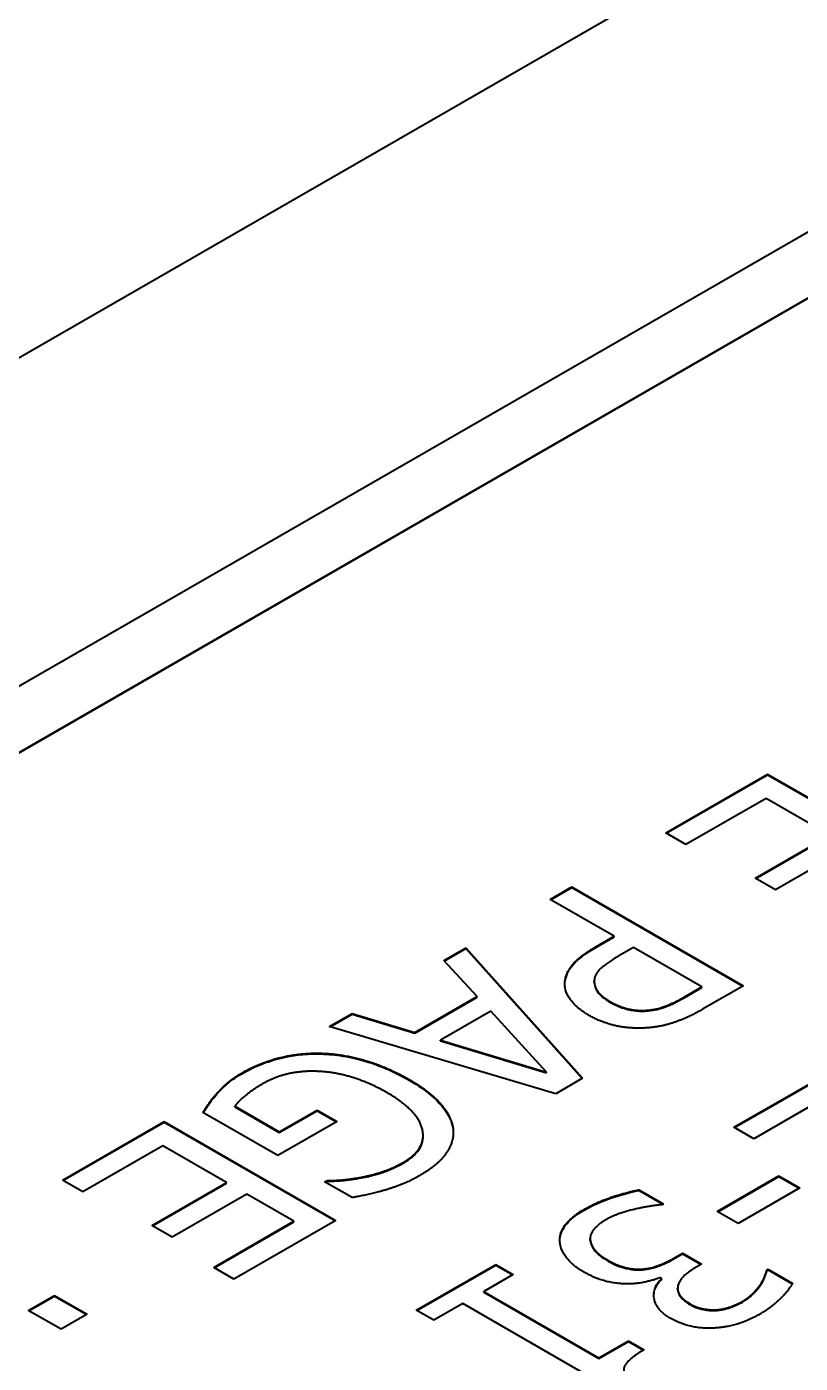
# Model space of a CAD drawing. Header units: millimetres. Extents: x 0 to 1682, y 0 to 1188.
# Drawn here: x 1439.5 to 1443.32, y 1073.48 to 1080.08 of the extents above; entities that cross this region are included whole.
import ezdxf

# ---------------------------------------------------------------- set-up
doc = ezdxf.new("R2010")
doc.units = ezdxf.units.MM
doc.header["$LTSCALE"] = 2
doc.layers.add('가시적인 것(ISO)', color=3, linetype='Continuous', lineweight=40)
doc.layers.add('가시적인 좁은 것(ISO)', color=3, linetype='Continuous', lineweight=35)

msp = doc.modelspace()

# ---------------------------------------------------------------- linework, layer by layer
at = {"layer": '가시적인 것(ISO)'}
for p, q in [((1400.9754, 1056.2875), (1446.2302, 1082.348)), ((1444.816, 1079.9081), (1405.218, 1057.1051)), ((1405.76, 1057.0915), (1444.8397, 1079.596)), ((1444.8397, 1079.5927), (1405.7623, 1057.0895)), ((1442.6548, 1076.0978), (1443.1588, 1076.388)), ((1442.6576, 1076.0961), (1443.1588, 1076.3847)), ((1443.1588, 1076.388), (1444.0074, 1075.8994)), ((1443.1588, 1076.3847), (1443.1588, 1076.388)), ((1443.1588, 1076.3847), (1444.0045, 1075.8977)), ((1443.1519, 1076.2684), (1442.7552, 1076.04)), ((1443.4669, 1076.0871), (1443.1519, 1076.2684)), ((1442.7552, 1076.04), (1442.6548, 1076.0978)), ((1443.0969, 1075.874), (1443.4669, 1076.0871)), ((1443.0998, 1075.8724), (1443.4669, 1076.0838)), ((1443.5673, 1076.0293), (1443.1973, 1075.8162)), ((1443.1973, 1075.8162), (1443.0969, 1075.874)), ((1442.0834, 1075.7687), (1442.1906, 1075.8305)), ((1442.0862, 1075.7671), (1442.1906, 1075.8272)), ((1442.1906, 1075.8305), (1443.0392, 1075.3418)), ((1442.1906, 1075.8272), (1442.1906, 1075.8305)), ((1442.1906, 1075.8272), (1443.0363, 1075.3402)), ((1442.3997, 1075.5866), (1442.0834, 1075.7687)), ((1442.3089, 1075.5343), (1442.3997, 1075.5866)), ((1442.3997, 1075.5833), (1442.3997, 1075.5866)), ((1441.5587, 1075.4666), (1441.6674, 1075.5291)), ((1441.5607, 1075.4644), (1441.6674, 1075.5259)), ((1441.6674, 1075.5291), (1442.2443, 1074.8841)), ((1441.6674, 1075.5259), (1441.6674, 1075.5291)), ((1441.6674, 1075.5259), (1442.2424, 1074.883)), ((1442.3089, 1075.531), (1442.3997, 1075.5833)), ((1442.496, 1075.5311), (1442.4231, 1075.4892)), ((1442.8343, 1075.3363), (1442.496, 1075.5311)), ((1441.7231, 1075.288), (1441.5587, 1075.4666)), ((1442.3019, 1075.3619), (1442.3019, 1075.3651)), ((1442.7456, 1075.2852), (1442.8343, 1075.3363)), ((1442.7456, 1075.282), (1442.8343, 1075.333)), ((1442.8343, 1075.333), (1442.8343, 1075.3363)), ((1443.0392, 1075.3418), (1442.837, 1075.2254)), ((1441.415, 1075.1106), (1441.7231, 1075.288)), ((1441.415, 1075.1073), (1441.7231, 1075.2847)), ((1441.7231, 1075.2847), (1441.7231, 1075.288)), ((1440.9914, 1075.1399), (1441.1049, 1075.2052)), ((1440.9952, 1075.1388), (1441.1049, 1075.202)), ((1441.1049, 1075.2052), (1441.415, 1075.1106)), ((1441.1049, 1075.202), (1441.1049, 1075.2052)), ((1441.1049, 1075.202), (1441.415, 1075.1073)), ((1441.7898, 1075.2155), (1441.5415, 1075.0726)), ((1442.0655, 1074.9142), (1441.7898, 1075.2155)), ((1442.1116, 1074.8077), (1440.9914, 1075.1399)), ((1441.415, 1075.1073), (1441.415, 1075.1106)), ((1441.5415, 1075.0726), (1442.0655, 1074.9142)), ((1441.5415, 1075.0693), (1441.5415, 1075.0726)), ((1441.5415, 1075.0693), (1442.0655, 1074.9109)), ((1442.9922, 1074.6419), (1443.49, 1074.9286)), ((1442.995, 1074.6403), (1443.49, 1074.9253)), ((1442.0655, 1074.9109), (1442.0655, 1074.9142)), ((1442.2443, 1074.8841), (1442.1116, 1074.8077)), ((1443.4873, 1074.8137), (1443.0905, 1074.5853)), ((1440.5252, 1074.7463), (1440.7446, 1074.62)), ((1440.5252, 1074.743), (1440.5252, 1074.7463)), ((1440.5252, 1074.743), (1440.7446, 1074.6167)), ((1440.7446, 1074.62), (1440.9309, 1074.7273)), ((1440.9309, 1074.7273), (1441.0299, 1074.6703)), ((1440.9309, 1074.724), (1440.9309, 1074.7273)), ((1439.6719, 1074.38), (1440.1759, 1074.6703)), ((1439.6747, 1074.3784), (1440.1759, 1074.667)), ((1440.1759, 1074.6703), (1441.0244, 1074.1816)), ((1440.1759, 1074.667), (1440.1759, 1074.6703)), ((1440.1759, 1074.667), (1441.0216, 1074.18)), ((1440.7377, 1074.502), (1440.3671, 1074.7154)), ((1441.0299, 1074.6703), (1440.7377, 1074.502)), ((1440.7446, 1074.6167), (1440.9309, 1074.724)), ((1440.9309, 1074.724), (1441.0271, 1074.6686)), ((1440.7446, 1074.6167), (1440.7446, 1074.62)), ((1441.4555, 1074.5986), (1441.4555, 1074.6018)), ((1443.0905, 1074.5853), (1442.9922, 1074.6419)), ((1440.169, 1074.5507), (1439.7723, 1074.3222)), ((1440.484, 1074.3693), (1440.169, 1074.5507)), ((1442.9097, 1074.2261), (1443.215, 1074.4019)), ((1442.9125, 1074.2245), (1443.215, 1074.3987)), ((1443.215, 1074.4019), (1443.3181, 1074.3425)), ((1443.215, 1074.3987), (1443.215, 1074.4019)), ((1443.215, 1074.3987), (1443.3153, 1074.3409)), ((1439.7723, 1074.3222), (1439.6719, 1074.38)), ((1440.114, 1074.1563), (1440.484, 1074.3693)), ((1440.1169, 1074.1547), (1440.484, 1074.3661)), ((1440.484, 1074.3661), (1440.484, 1074.3693)), ((1440.9687, 1074.3729), (1440.9777, 1074.378)), ((1441.1049, 1074.2945), (1440.9687, 1074.3729)), ((1440.9716, 1074.3713), (1440.9777, 1074.3748)), ((1440.9777, 1074.3748), (1440.9777, 1074.378)), ((1442.5239, 1074.3326), (1442.6443, 1074.2633)), ((1442.5239, 1074.3294), (1442.5239, 1074.3326)), ((1442.5239, 1074.3294), (1442.6414, 1074.2617)), ((1443.3181, 1074.3425), (1443.0128, 1074.1667)), ((1440.5844, 1074.3115), (1440.2144, 1074.0985)), ((1440.8168, 1074.1777), (1440.5844, 1074.3115)), ((1442.6443, 1074.2633), (1442.6367, 1074.259)), ((1443.0128, 1074.1667), (1442.9097, 1074.2261)), ((1440.2144, 1074.0985), (1440.114, 1074.1563)), ((1440.42, 1073.9492), (1440.8168, 1074.1777)), ((1440.4229, 1073.9476), (1440.8168, 1074.1744)), ((1441.0244, 1074.1816), (1440.5204, 1073.8914)), ((1440.8168, 1074.1744), (1440.8168, 1074.1777)), ((1442.2816, 1074.0884), (1442.2816, 1074.0917)), ((1442.2819, 1074.0823), (1442.2819, 1074.0855)), ((1442.6924, 1073.9933), (1442.7385, 1074.0198)), ((1442.6924, 1073.99), (1442.7385, 1074.0165)), ((1442.7385, 1074.0198), (1442.8327, 1073.9656)), ((1442.7385, 1074.0165), (1442.7385, 1074.0198)), ((1442.7385, 1074.0165), (1442.8298, 1073.9639)), ((1440.5204, 1073.8914), (1440.42, 1073.9492)), ((1441.4217, 1073.7375), (1441.815, 1073.964)), ((1441.4245, 1073.7358), (1441.815, 1073.9607)), ((1441.815, 1073.964), (1441.9016, 1073.9141)), ((1441.815, 1073.9607), (1441.815, 1073.964)), ((1441.815, 1073.9607), (1441.8988, 1073.9125)), ((1442.8327, 1073.9656), (1442.7969, 1073.945)), ((1443.1552, 1073.9367), (1443.1613, 1073.9402)), ((1443.1552, 1073.9334), (1443.1613, 1073.937)), ((1443.1552, 1073.9334), (1443.1552, 1073.9367)), ((1443.1613, 1073.9402), (1443.2817, 1073.8709)), ((1443.1613, 1073.937), (1443.1613, 1073.9402)), ((1443.1613, 1073.937), (1443.2804, 1073.8684)), ((1441.9016, 1073.9141), (1441.7552, 1073.8297)), ((1442.636, 1073.8935), (1442.6277, 1073.8983)), ((1442.636, 1073.8902), (1442.636, 1073.8935)), ((1439.5034, 1073.7366), (1439.6327, 1073.811)), ((1439.5063, 1073.7349), (1439.6327, 1073.8077)), ((1439.6327, 1073.811), (1439.795, 1073.7176)), ((1439.6327, 1073.8077), (1439.6327, 1073.811)), ((1439.6327, 1073.8077), (1439.7921, 1073.7159)), ((1441.7552, 1073.8297), (1442.3238, 1073.5023)), ((1441.7552, 1073.8265), (1441.7552, 1073.8297)), ((1441.7552, 1073.8265), (1442.3238, 1073.499)), ((1442.7141, 1073.842), (1442.7141, 1073.8452)), ((1443.1228, 1073.8601), (1443.1228, 1073.8634)), ((1439.6657, 1073.6431), (1439.5034, 1073.7366)), ((1441.5083, 1073.6876), (1441.4217, 1073.7375)), ((1441.6513, 1073.77), (1441.5083, 1073.6876)), ((1442.416, 1073.3296), (1441.6513, 1073.77)), ((1442.9097, 1073.7366), (1442.9097, 1073.7399)), ((1439.795, 1073.7176), (1439.6657, 1073.6431)), ((1442.3238, 1073.5023), (1442.4703, 1073.5866)), ((1442.3238, 1073.499), (1442.4703, 1073.5833)), ((1442.4703, 1073.5866), (1442.548, 1073.5419)), ((1442.4703, 1073.5833), (1442.4703, 1073.5866)), ((1442.4703, 1073.5833), (1442.5452, 1073.5402)), ((1442.3238, 1073.499), (1442.3238, 1073.5023))]:
    msp.add_line(p, q, dxfattribs=at)
for points, degree in [([(1442.1563, 1075.345), (1442.1549, 1075.3941), (1442.223, 1075.4848), (1442.3089, 1075.5343)], 2), ([(1442.4231, 1075.4892), (1442.3577, 1075.4515), (1442.3, 1075.3929), (1442.302, 1075.3609)], 2), ([(1442.2745, 1075.1961), (1442.2195, 1075.2278), (1442.1576, 1075.3062), (1442.1563, 1075.345)], 2), ([(1442.3019, 1075.3619), (1442.3019, 1075.3604), (1442.302, 1075.359), (1442.302, 1075.3576)], 3), ([(1442.302, 1075.3609), (1442.3034, 1075.3323), (1442.3419, 1075.2856), (1442.3825, 1075.2623)], 2), ([(1442.3825, 1075.2623), (1442.4265, 1075.2369), (1442.52, 1075.2163), (1442.5695, 1075.2211)], 2), ([(1442.5695, 1075.2211), (1442.6129, 1075.2254), (1442.6954, 1075.2563), (1442.7456, 1075.2852)], 2), ([(1442.573, 1075.1344), (1442.496, 1075.1272), (1442.3454, 1075.1553), (1442.2745, 1075.1961)], 2), ([(1442.837, 1075.2254), (1442.7655, 1075.1843), (1442.6397, 1075.1403), (1442.573, 1075.1344)], 2), ([(1440.5624, 1074.9118), (1440.6476, 1074.9609), (1440.8443, 1075.0108), (1440.9509, 1075.008)], 2), ([(1440.9509, 1075.008), (1441.0581, 1075.0049), (1441.2789, 1074.9403), (1441.3868, 1074.8782)], 2), ([(1440.4379, 1074.8116), (1440.4654, 1074.8417), (1440.517, 1074.8857), (1440.5624, 1074.9118)], 2), ([(1440.6641, 1074.858), (1440.6187, 1074.8318), (1440.5424, 1074.772), (1440.5252, 1074.7463)], 2), ([(1440.9481, 1074.9178), (1440.869, 1074.9229), (1440.7253, 1074.8932), (1440.6641, 1074.858)], 2), ([(1441.2789, 1074.812), (1441.1936, 1074.8611), (1441.0279, 1074.913), (1440.9481, 1074.9178)], 2), ([(1441.3868, 1074.8782), (1441.4893, 1074.8192), (1441.5972, 1074.6944), (1441.6041, 1074.6319)], 2), ([(1440.3671, 1074.7154), (1440.3781, 1074.7328), (1440.4173, 1074.7895), (1440.4379, 1074.8116)], 2), ([(1441.3566, 1074.4679), (1441.4728, 1074.5348), (1441.4322, 1074.7237), (1441.2789, 1074.812)], 2), ([(1441.6041, 1074.6319), (1441.6103, 1074.5713), (1441.5271, 1074.4537), (1441.4411, 1074.4042)], 2), ([(1441.6041, 1074.6286), (1441.6046, 1074.6239), (1441.6048, 1074.6192), (1441.6049, 1074.6146)], 3), ([(1441.151, 1074.3955), (1441.2012, 1074.4046), (1441.3077, 1074.4398), (1441.3566, 1074.4679)], 2), ([(1440.9777, 1074.378), (1441.0162, 1074.3788), (1441.0932, 1074.3844), (1441.151, 1074.3955)], 2), ([(1441.4411, 1074.4042), (1441.4006, 1074.3808), (1441.3139, 1074.3452), (1441.2685, 1074.3317)], 2), ([(1441.2685, 1074.3317), (1441.2335, 1074.321), (1441.1365, 1074.3), (1441.1049, 1074.2945)], 2), ([(1442.2516, 1074.236), (1442.3121, 1074.2709), (1442.462, 1074.3216), (1442.5239, 1074.3326)], 2), ([(1442.132, 1074.0768), (1442.1285, 1074.1192), (1442.1884, 1074.1996), (1442.2516, 1074.236)], 2), ([(1442.6367, 1074.259), (1442.5762, 1074.2542), (1442.4139, 1074.2162), (1442.3561, 1074.183)], 2), ([(1442.3561, 1074.183), (1442.3231, 1074.164), (1442.2791, 1074.1133), (1442.2819, 1074.0855)], 2), ([(1442.2516, 1073.9256), (1442.1945, 1073.9584), (1442.1347, 1074.0357), (1442.132, 1074.0768)], 2), ([(1442.2816, 1074.0884), (1442.2816, 1074.0864), (1442.2817, 1074.0843), (1442.2819, 1074.0823)], 3), ([(1442.2819, 1074.0855), (1442.286, 1074.0586), (1442.3238, 1074.0107), (1442.3699, 1073.9842)], 2), ([(1442.3699, 1073.9842), (1442.416, 1073.9576), (1442.5012, 1073.9378), (1442.5411, 1073.941)], 2), ([(1442.5411, 1073.941), (1442.581, 1073.9442), (1442.6559, 1073.9723), (1442.6924, 1073.9933)], 2), ([(1442.7969, 1073.945), (1442.724, 1073.903), (1442.7061, 1073.8088), (1442.7756, 1073.7688)], 2), ([(1443.1228, 1073.8634), (1443.1373, 1073.8852), (1443.151, 1073.9216), (1443.1552, 1073.9367)], 2), ([(1442.4648, 1073.8678), (1442.416, 1073.8674), (1442.3073, 1073.8935), (1442.2516, 1073.9256)], 2), ([(1442.6277, 1073.8983), (1442.5968, 1073.8868), (1442.5143, 1073.8678), (1442.4648, 1073.8678)], 2), ([(1442.6773, 1073.6987), (1442.6071, 1073.7391), (1442.5886, 1073.8503), (1442.636, 1073.8935)], 2), ([(1443.2817, 1073.8709), (1443.2666, 1073.8393), (1443.1778, 1073.7509), (1443.1235, 1073.7197)], 2), ([(1443.0341, 1073.7814), (1443.0637, 1073.7985), (1443.1063, 1073.8404), (1443.1228, 1073.8634)], 2), ([(1442.7756, 1073.7688), (1442.8079, 1073.7502), (1442.878, 1073.7375), (1442.9097, 1073.7399)], 2), ([(1442.9097, 1073.7399), (1442.9447, 1073.7434), (1443.0059, 1073.7652), (1443.0341, 1073.7814)], 2), ([(1442.9062, 1073.65), (1442.8437, 1073.6448), (1442.7295, 1073.6686), (1442.6773, 1073.6987)], 2), ([(1443.1235, 1073.7197), (1443.0685, 1073.688), (1442.964, 1073.6547), (1442.9062, 1073.65)], 2), ([(1442.548, 1073.5419), (1442.4648, 1073.494), (1442.4359, 1073.4203), (1442.4999, 1073.3779)], 2)]:
    msp.add_open_spline(points, degree=degree, dxfattribs=at)
for points, knots in [([(1442.1562, 1075.3472), (1442.1564, 1075.3615), (1442.1589, 1075.3758), (1442.1712, 1075.4115), (1442.1825, 1075.4276), (1442.2142, 1075.4699), (1442.2585, 1075.502), (1442.3089, 1075.531)], [-0.07611373, -0.07611373, -0.07611373, -0.07611373, -0.06718187, -0.06718187, -0.05349487, -0.05349487, 0, 0, 0, 0]), ([(1442.302, 1075.3576), (1442.3025, 1075.3484), (1442.3043, 1075.3393), (1442.3113, 1075.3218), (1442.3162, 1075.3136), (1442.3314, 1075.2952), (1442.3475, 1075.2791), (1442.3825, 1075.259)], [-0.09415258, -0.09415258, -0.09415258, -0.09415258, -0.06495072, -0.06495072, -0.03712401, -0.03712401, 0, 0, 0, 0]), ([(1442.3825, 1075.259), (1442.3995, 1075.2492), (1442.4183, 1075.2402), (1442.4572, 1075.2267), (1442.4767, 1075.2219), (1442.5213, 1075.2158), (1442.5454, 1075.2155), (1442.5695, 1075.2178)], [-0.05242968, -0.05242968, -0.05242968, -0.05242968, -0.03438432, -0.03438432, -0.01836886, -0.01836886, 0, 0, 0, 0]), ([(1442.5695, 1075.2178), (1442.5842, 1075.2193), (1442.5985, 1075.2217), (1442.627, 1075.2284), (1442.6409, 1075.2327), (1442.6718, 1075.2442), (1442.7013, 1075.2565), (1442.7456, 1075.282)], [-0.1150821, -0.1150821, -0.1150821, -0.1150821, -0.0819575, -0.0819575, -0.0469451, -0.0469451, 0, 0, 0, 0]), ([(1440.5624, 1074.9085), (1440.5935, 1074.9265), (1440.6273, 1074.9428), (1440.6984, 1074.9698), (1440.7356, 1074.981), (1440.8313, 1075.0012), (1440.8902, 1075.0063), (1440.9509, 1075.0048)], [-0.1094442, -0.1094442, -0.1094442, -0.1094442, -0.0764086, -0.0764086, -0.0455615, -0.0455615, 0, 0, 0, 0]), ([(1440.9509, 1075.0048), (1440.9875, 1075.0037), (1441.0236, 1075.0001), (1441.1031, 1074.9871), (1441.1407, 1074.9775), (1441.2496, 1074.9456), (1441.3226, 1074.9119), (1441.3868, 1074.8749)], [-0.1102144, -0.1102144, -0.1102144, -0.1102144, -0.0915163, -0.0915163, -0.0681294, -0.0681294, 0, 0, 0, 0]), ([(1440.4379, 1074.8084), (1440.4542, 1074.8262), (1440.4716, 1074.8437), (1440.5111, 1074.8774), (1440.5373, 1074.8941), (1440.5624, 1074.9085)], [-0.05271934, -0.05271934, -0.05271934, -0.05271934, -0.02656558, -0.02656558, 0, 0, 0, 0]), ([(1441.3868, 1074.8749), (1441.4785, 1074.8221), (1441.5259, 1074.776), (1441.5817, 1074.7054), (1441.5998, 1074.6679), (1441.6041, 1074.6286)], [-0.1010123, -0.1010123, -0.1010123, -0.1010123, -0.0512306, -0.0512306, 0, 0, 0, 0]), ([(1440.3686, 1074.7145), (1440.3798, 1074.7322), (1440.3941, 1074.7527), (1440.4095, 1074.7749), (1440.4229, 1074.7922), (1440.4379, 1074.8084)], [-0.03112874, -0.03112874, -0.03112874, -0.03112874, -0.0238809, -0.0238809, 0, 0, 0, 0]), ([(1441.3566, 1074.4647), (1441.3736, 1074.4744), (1441.389, 1074.485), (1441.4151, 1074.5075), (1441.4257, 1074.519), (1441.4488, 1074.5529), (1441.4555, 1074.5754), (1441.4555, 1074.5986)], [-0.2319582, -0.2319582, -0.2319582, -0.2319582, -0.2003238, -0.2003238, -0.1702621, -0.1702621, -0.1171754, -0.1171754, -0.1171754, -0.1171754]), ([(1441.151, 1074.3922), (1441.2004, 1074.4012), (1441.2394, 1074.4139), (1441.292, 1074.4313), (1441.3259, 1074.447), (1441.3566, 1074.4647)], [-0.04550665, -0.04550665, -0.04550665, -0.04550665, -0.03248246, -0.03248246, 0, 0, 0, 0]), ([(1440.9777, 1074.3748), (1441.0034, 1074.3753), (1441.0291, 1074.3765), (1441.0841, 1074.3805), (1441.1185, 1074.386), (1441.151, 1074.3922)], [-0.04799963, -0.04799963, -0.04799963, -0.04799963, -0.02569689, -0.02569689, 0, 0, 0, 0]), ([(1442.2516, 1074.2327), (1442.3089, 1074.2657), (1442.3625, 1074.2846), (1442.4295, 1074.3073), (1442.4769, 1074.3209), (1442.5239, 1074.3294)], [-0.05838601, -0.05838601, -0.05838601, -0.05838601, -0.03694874, -0.03694874, 0, 0, 0, 0]), ([(1442.1316, 1074.0839), (1442.1318, 1074.0945), (1442.1335, 1074.105), (1442.1419, 1074.131), (1442.1499, 1074.1447), (1442.18, 1074.1851), (1442.213, 1074.2105), (1442.2516, 1074.2327)], [-0.06796027, -0.06796027, -0.06796027, -0.06796027, -0.05716317, -0.05716317, -0.04099243, -0.04099243, 0, 0, 0, 0]), ([(1442.2819, 1074.0823), (1442.2845, 1074.0648), (1442.2923, 1074.0474), (1442.319, 1074.0136), (1442.3429, 1073.9964), (1442.3699, 1073.9809)], [-0.05419994, -0.05419994, -0.05419994, -0.05419994, -0.02860353, -0.02860353, 0, 0, 0, 0]), ([(1442.3699, 1073.9809), (1442.3876, 1073.9707), (1442.4076, 1073.9608), (1442.4515, 1073.9452), (1442.4699, 1073.9417), (1442.5036, 1073.937), (1442.5223, 1073.9363), (1442.5411, 1073.9377)], [-0.03715444, -0.03715444, -0.03715444, -0.03715444, -0.02600354, -0.02600354, -0.01425393, -0.01425393, 0, 0, 0, 0]), ([(1442.5411, 1073.9377), (1442.5546, 1073.9388), (1442.5677, 1073.9408), (1442.5989, 1073.9478), (1442.6126, 1073.9528), (1442.6452, 1073.965), (1442.6698, 1073.977), (1442.6924, 1073.99)], [-0.03274112, -0.03274112, -0.03274112, -0.03274112, -0.02914895, -0.02914895, -0.02391107, -0.02391107, 0, 0, 0, 0]), ([(1443.1228, 1073.8601), (1443.1371, 1073.8816), (1443.1423, 1073.8952), (1443.1483, 1073.911), (1443.1521, 1073.9224), (1443.1552, 1073.9334)], [-0.02108501, -0.02108501, -0.02108501, -0.02108501, -0.01452286, -0.01452286, 0, 0, 0, 0]), ([(1442.5963, 1073.8109), (1442.5964, 1073.8191), (1442.5976, 1073.8275), (1442.6057, 1073.8554), (1442.6176, 1073.8735), (1442.636, 1073.8902)], [-0.03685923, -0.03685923, -0.03685923, -0.03685923, -0.02574419, -0.02574419, 0, 0, 0, 0]), ([(1442.7141, 1073.842), (1442.7141, 1073.8417), (1442.7141, 1073.8414), (1442.7143, 1073.8286), (1442.7188, 1073.8166), (1442.7385, 1073.7901), (1442.7557, 1073.777), (1442.7756, 1073.7655)], [-0.03782115, -0.03782115, -0.03782115, -0.03782115, -0.03745865, -0.03745865, -0.02113177, -0.02113177, 0, 0, 0, 0]), ([(1443.0341, 1073.7782), (1443.0626, 1073.7945), (1443.0785, 1073.8098), (1443.0994, 1073.8303), (1443.112, 1073.845), (1443.1228, 1073.8601)], [-0.03103479, -0.03103479, -0.03103479, -0.03103479, -0.02134227, -0.02134227, 0, 0, 0, 0]), ([(1442.7756, 1073.7655), (1442.7875, 1073.7587), (1442.8007, 1073.7525), (1442.8229, 1073.7451), (1442.8363, 1073.7411), (1442.8741, 1073.736), (1442.8919, 1073.7353), (1442.9097, 1073.7366)], [-0.0586607, -0.0586607, -0.0586607, -0.0586607, -0.0290764, -0.0290764, -0.01347233, -0.01347233, 0, 0, 0, 0]), ([(1442.9097, 1073.7366), (1442.9428, 1073.74), (1442.9652, 1073.7474), (1442.9968, 1073.7587), (1443.0163, 1073.7679), (1443.0341, 1073.7782)], [-0.02782653, -0.02782653, -0.02782653, -0.02782653, -0.01889632, -0.01889632, 0, 0, 0, 0])]:
    msp.add_open_spline(points, degree=3, knots=knots, dxfattribs=at)
at = {"layer": '가시적인 좁은 것(ISO)'}
for p, q in [((1442.3089, 1075.531), (1442.3089, 1075.5343)), ((1442.302, 1075.3576), (1442.302, 1075.3609)), ((1442.3825, 1075.259), (1442.3825, 1075.2623)), ((1442.7456, 1075.282), (1442.7456, 1075.2852)), ((1442.5695, 1075.2178), (1442.5695, 1075.2211)), ((1440.9509, 1075.0048), (1440.9509, 1075.008)), ((1440.5624, 1074.9085), (1440.5624, 1074.9118)), ((1441.3868, 1074.8749), (1441.3868, 1074.8782)), ((1440.4379, 1074.8084), (1440.4379, 1074.8116)), ((1441.6041, 1074.6286), (1441.6041, 1074.6319)), ((1441.3566, 1074.4647), (1441.3566, 1074.4679)), ((1441.151, 1074.3922), (1441.151, 1074.3955)), ((1442.2516, 1074.2327), (1442.2516, 1074.236)), ((1442.3699, 1073.9809), (1442.3699, 1073.9842)), ((1442.5411, 1073.9377), (1442.5411, 1073.941)), ((1442.6924, 1073.99), (1442.6924, 1073.9933)), ((1442.7756, 1073.7655), (1442.7756, 1073.7688)), ((1443.0341, 1073.7782), (1443.0341, 1073.7814))]:
    msp.add_line(p, q, dxfattribs=at)

doc.saveas('drawing.dxf')
